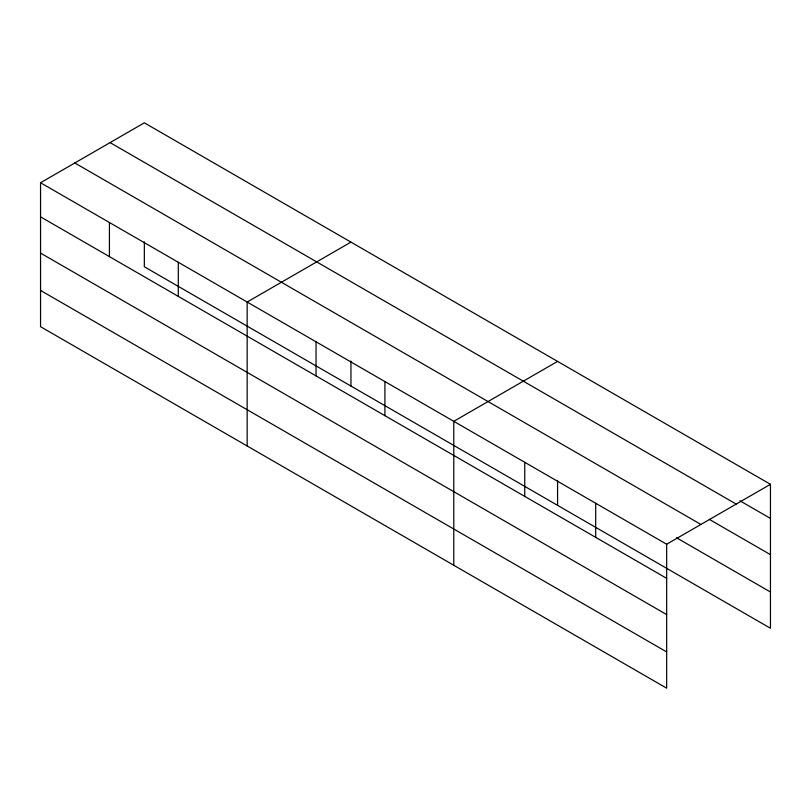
<?xml version="1.0" encoding="UTF-8"?>
<svg xmlns="http://www.w3.org/2000/svg" width="811" height="811" viewBox="0 0 811 811"><rect width="100%" height="100%" fill="white"/><g stroke="black" fill="none" stroke-linecap="round" stroke-linejoin="round"><path stroke-width="1.22" d="M40.55 182.749L666.662 544.232L666.662 688.174L40.55 326.691L40.55 182.749L144.338 122.826L770.45 484.309L770.45 628.251L144.338 266.768L144.338 241.769M350.95 242.114L247.162 302.037L247.162 445.979M557.573 361.402L453.785 421.325L453.785 565.267M666.662 544.232L770.45 484.309M739.885 500.762L770.45 518.411M110.083 142.604L736.195 504.087M709.311 519.364L770.45 554.653M74.805 162.97L700.917 524.453M676.567 537.794L770.45 592M40.55 216.851L666.662 578.334M40.55 253.093L666.662 614.576M40.55 290.439L666.662 651.922M595.7 503.266L595.7 537.358M557.573 480.345L557.573 505.344M524.747 462.3L524.747 496.393M384.911 381.565L384.911 415.658M350.95 361.057L350.95 386.056M316.037 341.806L316.037 375.899M178.298 262.277L178.298 296.37M109.424 222.508L109.424 256.611"/></g></svg>
